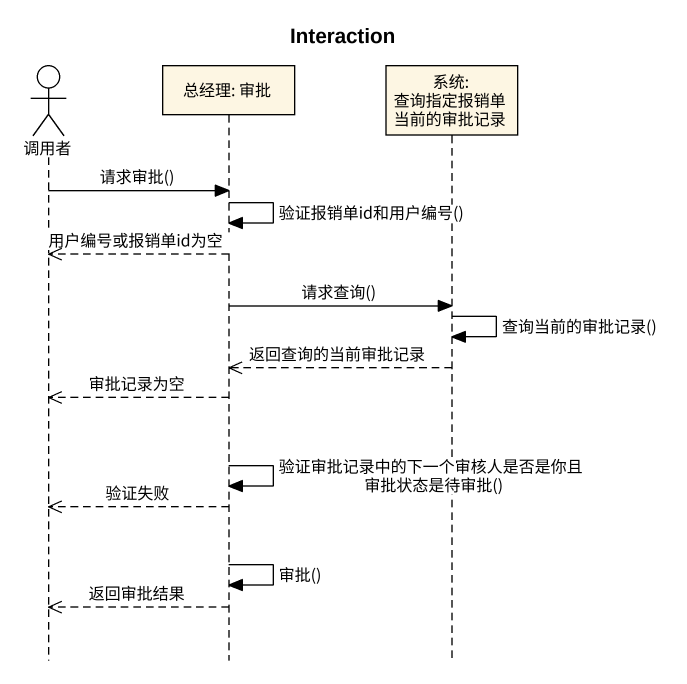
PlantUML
@startuml
title Interaction
hide footbox
actor 调用者
participant "总经理: 审批" as 总经理_审批
participant "系统: 查询指定报销单当前的审批记录" as 系统_查询指定报销单当前的审批记录

调用者 -> 总经理_审批 : 请求审批()
总经理_审批 -> 总经理_审批 : 验证报销单id和用户编号()
总经理_审批 -->> 调用者 : 用户编号或报销单id为空
总经理_审批 -> 系统_查询指定报销单当前的审批记录 : 请求查询()
系统_查询指定报销单当前的审批记录 -> 系统_查询指定报销单当前的审批记录 : 查询当前的审批记录()
系统_查询指定报销单当前的审批记录 -->> 总经理_审批 : 返回查询的当前审批记录
总经理_审批 -->> 调用者 : 审批记录为空
总经理_审批 -> 总经理_审批 : 验证审批记录中的下一个审核人是否是你且审批状态是待审批()
总经理_审批 -->> 调用者 : 验证失败
总经理_审批 -> 总经理_审批 : 审批()
总经理_审批 -->> 调用者 : 返回审批结果
@enduml
